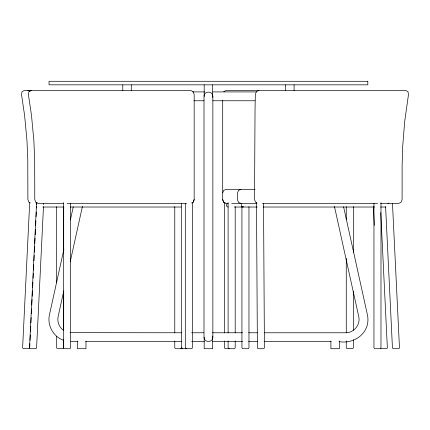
<?xml version="1.0" encoding="UTF-8"?>
<svg xmlns="http://www.w3.org/2000/svg" width="430" height="430" viewBox="0 0 430 430"><rect width="100%" height="100%" fill="white"/><g stroke="black" fill="none" stroke-linecap="round" stroke-linejoin="round"><path stroke-width="0.64" d="M29.692 202.621L22.618 347.65L22.903 348.402L23.666 348.714L29.342 348.402L29.702 347.65L29.896 343.64M36.588 202.621L29.514 347.65L29.799 348.402L30.562 348.714L35.443 348.714L36.238 348.402L36.598 347.65L43.478 206.631M30.062 340.297L30.32 334.948M30.482 331.611L30.745 326.262M30.906 322.919L31.17 317.577M31.363 313.567L31.594 308.885M31.788 304.875L32.051 299.533M32.212 296.189L32.47 290.841M32.637 287.498L32.895 282.155M33.094 278.145L33.32 273.464M33.481 270.126L33.744 264.778M33.938 260.768L34.201 255.42M34.362 252.082L34.626 246.734M34.787 243.391L35.05 238.043M35.212 234.705L35.47 229.357M35.669 225.347L35.894 220.671M36.093 216.661L36.319 211.979M36.518 207.97L36.582 206.631M36.679 204.626L36.776 202.621M43.575 204.626L43.64 203.293M204.003 96.341C203.863 90.687 213 90.687 212.861 96.341L212.861 337.201C213 342.855 203.863 342.855 204.003 337.201L204.003 96.986M212.635 97.47L212.861 96.341M63.877 249.378L49.423 314.916C47.074 325.311 53.32 336.625 63.328 340.243M70.386 219.891L73.277 206.782M63.791 290.879L58.157 316.437C56.943 321.721 59.195 327.644 63.823 330.546M70.3 261.392L82.436 206.352M241.305 204.374L241.305 206.147L242.843 207.029L257.199 207.029M194.166 199.45L193.129 202.304L191.624 203.014M222.702 192.86L223.74 190.356L226.244 189.318L255.071 189.318M181.858 347.65L181.535 348.402L180.756 348.714M31.304 90.429L28.955 91.611L28.396 94.466L31.492 115.358L33.857 140.519L34.679 159.476L34.776 199.45L35.814 202.304L38.318 203.487L63.522 203.487M223.74 91.611L226.244 90.429L405.587 90.429L407.941 91.611L408.5 94.466L404.673 121.631L402.663 146.834L402.109 165.803L402.109 199.45L401.066 202.304L398.556 203.487L380.625 203.487M35.964 203.014L36.964 202.541M258.941 90.429L256.43 91.611L255.334 94.466L255.038 109.725L254.528 199.45L255.56 202.304L257.049 203.014M192.124 202.863L193.129 202.449L194.166 199.945L194.166 94.466L193.129 91.611L190.624 90.429L24.408 90.429L22.059 91.611L21.5 94.466L24.596 115.358L26.961 140.519L27.783 159.476L27.88 199.45L28.917 202.304L30.417 203.014M241.069 189.318L238.559 190.356L237.521 192.86L237.521 199.945L238.559 202.449L241.069 203.487M387.93 203.487L388.935 203.073M242.843 207.029L243.729 206.792M192.688 91.912L204.75 91.912M212.785 91.912L256.339 91.912M204.508 96.341L204.18 96.341L204.18 84.828M194.027 100.77L204.078 100.77M212.785 100.77L254.995 100.77M67.134 203.487L186.599 203.487M227.583 203.487L226.244 203.487L223.74 202.449L222.702 199.945L222.702 100.281M228.131 203.487L227.126 203.723L226.244 205.26L227.126 206.792L228.131 207.029M231.791 203.487L242.601 203.487M242.843 203.487L256.731 203.487M262.477 203.487L377.61 203.487M42.882 207.029L63.919 207.029M70.321 207.029L181.191 207.029M234.216 207.029L242.59 207.029M263.235 207.029L374.568 207.029M380.604 207.029L385.968 207.029M181.611 332.772L70.004 332.659M191.673 332.772L203.739 332.772M212.458 332.772L242.627 332.772M248.664 332.772L257.376 332.772M264.084 332.772L345.586 332.772C353.911 333.078 360.802 324.505 358.711 316.437L334.427 206.352M70.885 341.63L77.889 341.63M85.731 341.63L181.611 341.63M191.673 341.63L204.411 341.63M212.458 341.63L242.627 341.63M248.664 341.63L257.376 341.63M264.084 341.63L331.132 341.63M338.974 341.63C355.115 344.494 371.025 331.928 367.44 314.916L343.591 206.782M380.625 348.402L386.301 348.714L387.065 348.402L387.349 347.65L380.765 212.651M229.212 348.714L228.432 348.402L228.11 347.65L228.11 340.936M186.41 348.714L185.631 348.402L185.308 347.65L185.308 203.309M182.772 348.714L181.992 348.402L181.67 347.65L181.67 203.304M27.81 90.429L30.019 91.375M225.239 203.014L223.74 202.304L222.702 199.45M212.635 336.072L212.861 337.201M373.39 206.631L374.304 225.347M392.472 203.293L399.459 347.65L399.174 348.402L398.416 348.714L393.574 348.714L392.784 348.402L392.429 347.65L385.602 206.631M263.536 203.309L264.418 347.65L264.101 348.402L263.332 348.714L258.489 348.714L257.715 348.402L257.387 347.65L256.5 202.637M380.985 202.632L380.985 347.65L380.663 348.402L379.894 348.714L375.046 348.714L374.277 348.402L373.955 347.65L373.955 203.304M353.347 206.658L353.347 252.313M353.347 291.255L353.347 330.192M353.347 339.592L353.347 347.65L353.025 348.402L352.245 348.714L346.585 348.402L346.263 347.65L346.263 340.936M346.263 206.658L346.263 219.418M346.263 258.355L346.263 332.879M339.404 341.038L339.404 348.714L330.906 348.714L330.906 341.038M294.088 84.828L294.088 90.585M285.59 84.828L285.59 90.585M248.959 206.658L248.959 347.65L248.637 348.402L247.868 348.714L243.02 348.714L242.246 348.402L241.929 347.65L241.929 206.658M235.194 206.658L235.194 332.879M235.194 340.936L235.194 347.65L234.871 348.402L234.097 348.714L225.573 348.714L224.793 348.402L224.471 347.65L224.471 340.936M228.11 202.632L228.11 332.879M224.471 202.637L224.471 332.879M212.683 84.828L212.683 96.341M212.683 337.201L212.683 348.714L204.18 348.714L204.18 337.201M192.393 202.637L192.393 347.65L192.07 348.402L191.291 348.714L175.875 348.714L175.096 348.402L174.774 347.65L174.774 340.936M174.774 206.658L174.774 332.879M131.279 84.828L131.279 90.585M122.776 84.828L122.776 90.585M85.962 341.038L85.962 348.714L77.459 348.714L77.459 341.038M70.601 203.304L70.601 347.65L70.278 348.402L69.504 348.714L64.618 348.714L63.839 348.402L63.516 347.65L63.516 202.632M63.704 206.658L63.704 251.641M63.704 291.927L63.704 330.192M63.704 339.592L63.704 347.65L63.387 348.402L62.608 348.714L56.943 348.402L56.62 347.65L56.62 336.233M56.62 206.658L56.62 282.526M367.822 81.286L49.041 81.286L49.041 84.828L367.822 84.828L367.822 81.286"/></g></svg>
